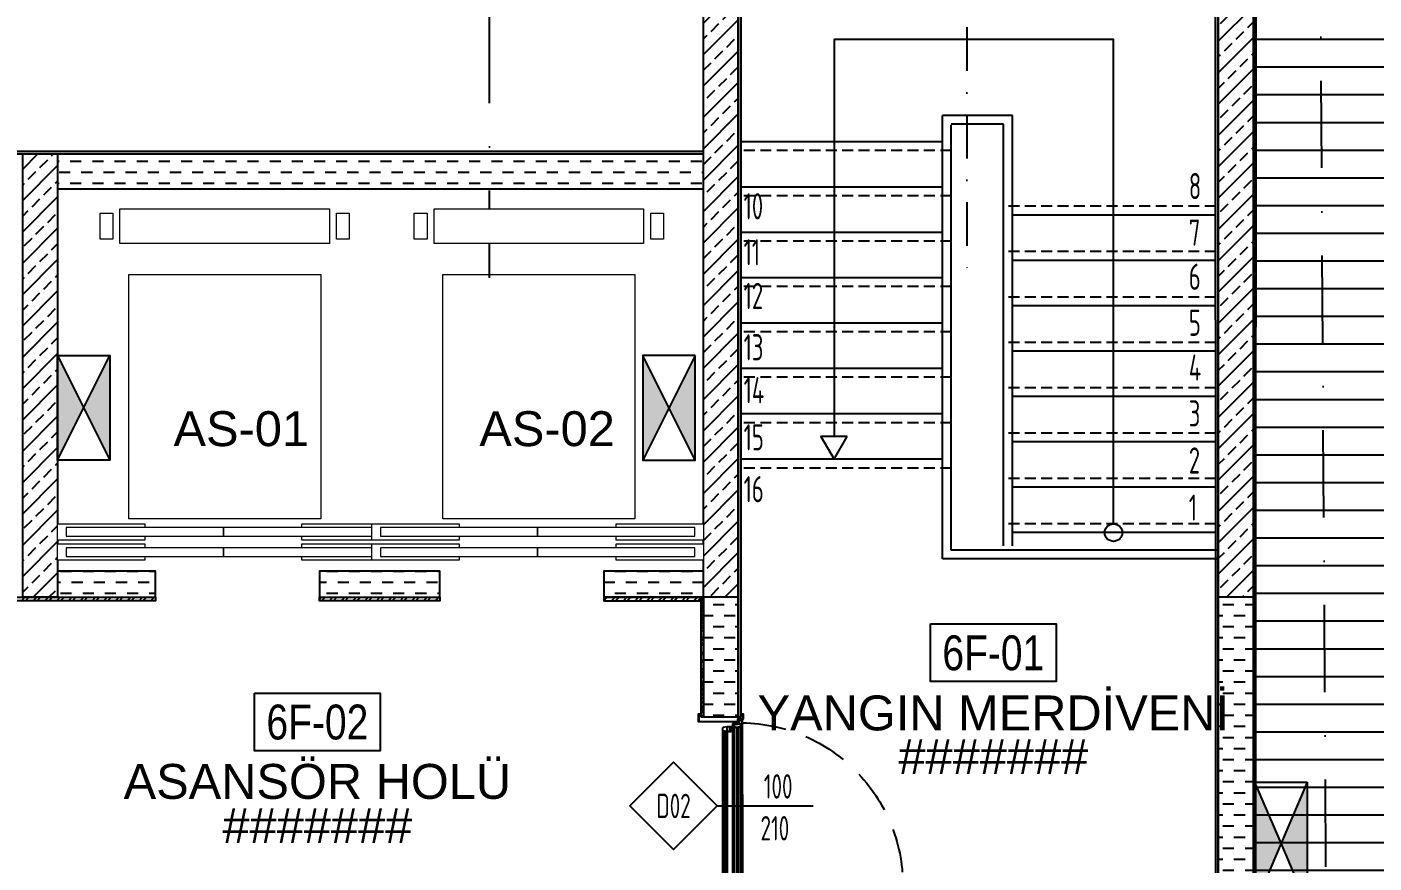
# Model space of a CAD drawing. Extents: x 58467 to 79089, y -33726 to -17391.
# Drawn here: x 76223 to 76995, y -19456 to -18977 of the extents above; entities that cross this region are included whole.
import ezdxf
from ezdxf.enums import TextEntityAlignment as Align

# ---------------------------------------------------------------- set-up
doc = ezdxf.new("R2010")
doc.units = 0
doc.header["$LTSCALE"] = 100
doc.set_wipeout_variables(frame=1)
for name, pattern in [('DASHDOT', [1, 0.5, -0.25, 0, -0.25]), ('DASHDOT2', [0.5, 0.25, -0.125, 0, -0.125]), ('HIDDEN', [0.375, 0.25, -0.125]), ('HIDDEN2', [0.1875, 0.125, -0.0625])]:
    doc.linetypes.add(name, pattern=pattern)
for name, color, linetype in [('BA_axis', 5, 'DASHDOT2'), ('BA_clad-stone', 21, 'Continuous'), ('BA_elev1', 7, 'Continuous'), ('BA_elev3', 8, 'Continuous'), ('BA_env_bound', 10, 'DASHDOT'), ('BA_hatch', 137, 'Continuous'), ('BA_hatch_conc', 223, 'Continuous'), ('BA_mat_insul', 8, 'Continuous'), ('BA_mat_metal', 122, 'Continuous'), ('BA_mat_mortar', 145, 'Continuous'), ('BA_railing', 93, 'Continuous'), ('BA_stair', 3, 'Continuous'), ('BA_str_conc', 6, 'Continuous'), ('BA_symbol', 8, 'Continuous'), ('BA_symbol_no', 12, 'Continuous'), ('BA_symbol_ref', 22, 'Continuous'), ('BA_text_material_superpose', 12, 'Continuous'), ('BA_text_room', 12, 'Continuous'), ('BA_wall', 4, 'Continuous')]:
    doc.layers.add(name, color=color, linetype=linetype)
doc.layers.add('BA_guide', color=230, linetype='Continuous', plot=False)
doc.layers.add('E-Pano', color=4, linetype='Continuous', lineweight=25)
doc.styles.add('text1', font='arial.ttf', dxfattribs={"height": 20})
doc.styles.add('text2', font='arial.ttf', dxfattribs={"width": 0.8})
doc.styles.add('text3', font='geniso.shx', dxfattribs={"width": 0.7})
pattern_1 = [(37.5, (32883.7307, 12448.2046), (-0.080001565, 2.44706619), [0, -1.9304, 0, -2.159, 0, -2.06375]), (7.5, (32883.7307, 12448.2046), (2.24761642, 3.5841255), [0, -1.0414, 0, -1.7399, 0, -0.66675]), (327.5, (32882.1686, 12448.2046), (3.95496185, 0.00718592), [0, -0.635, 0, -2.286, 0, -2.9845]), (317.5, (32882.1686, 12448.2046), (3.81778226, 1.11464662), [0, -0.3175, 0, -1.4986, 0, -1.7145])]
pattern_2 = [(0, (32883.7307, 12448.2046), (6.35, 6.35), [6.35, -6.35])]
pattern_3 = [(0, (43323.985, 12448.2046), (6.35, 6.35), [6.35, -6.35])]
pattern_4 = [(0, (-19470.82861, 7789.42074), (0.47625, 0.2749630645), [0.3175, -0.635]), (120, (-19470.82861, 7789.42074), (-0.476249999, 0.2749630663), [0.3175, -0.635]), (60, (-19470.82861, 7789.42074), (1e-09, 0.5499261308), [-0.635, 0.3175])]
pattern_5 = [(45, (53764.0393, 12448.2046), (-3.36759605, 3.36759605), []), (45, (53766.2844, 12448.2046), (-3.36759605, 3.36759605), [])]

# ---------------------------------------------------------------- blocks, each defined once
blk = doc.blocks.new('*U176')
blk.add_line((0, 0), (0, -696))
at = {"linetype": 'Continuous'}
blk.add_circle((0, 38), 38, dxfattribs=at)
at = {"linetype": 'Continuous', "style": 'text1'}
blk.add_attdef('1', text='', height=40, dxfattribs=at).set_placement((0, 38), align=Align.MIDDLE)
blk = doc.blocks.new('AXIS')
at = {"layer": 'BA_axis'}
blk.add_blockref('*U176', (2117.44, -30874.56), dxfattribs=at).add_auto_attribs({'1': '4'})
blk = doc.blocks.new('*U143')
blk.add_hatch(color=256).paths.add_polyline_path([(40, 29), (40, -29), (66, 0)])
at = {"linetype": 'DASHDOT'}
blk.add_lwpolyline([(30, -526), (30, 29)], dxfattribs=at)
blk.add_lwpolyline([(40, 29), (40, -29), (66, 0), (40, 29)])
at = {"linetype": 'Continuous', "style": 'text1'}
blk.add_attdef('A', text='', height=40, dxfattribs=at).set_placement((0, 0), align=Align.MIDDLE)
blk = doc.blocks.new('*U7')
at = {"color": 7, "style": 'text1'}
for tag, p in [('MAHAL', (0, -48.5)), ('M²', (0, -75.9))]:
    blk.add_attdef(tag, text='', height=20, dxfattribs=at).set_placement(p, align=Align.MIDDLE)
blk = doc.blocks.new('6. KAT STR REV')
at = {"layer": 'BA_hatch_conc'}
h = blk.add_hatch(dxfattribs=at)
h.set_pattern_fill('ANSI33', color=256, scale=2, style=0)
h.paths.add_polyline_path([(33286.9, -31311.27), (33306.9, -31311.27), (33306.9, -31752.27), (33286.9, -31752.27)])
h = blk.add_hatch(dxfattribs=at)
h.set_pattern_fill('ANSI33', color=256, scale=2, style=0)
h.paths.add_polyline_path([(33581.9, -31311.27), (33601.9, -31311.27), (33601.9, -31752.27), (33581.9, -31752.27)])
h = blk.add_hatch(dxfattribs=at)
h.set_pattern_fill('ANSI33', color=256, scale=2, style=0)
h.set_pattern_definition([(45, (60, -334.002), (-8.980256, 8.980256), []), (45, (68.98, -334.002), (-8.980256, 8.980256), [6.35, -3.175])])
h.paths.add_polyline_path([(32896.9, -31498.23), (32916.9, -31498.23), (32916.9, -31752.27), (32896.9, -31752.27)])
at = {"layer": 'BA_str_conc'}
for points in [[(33286.9, -31311.27), (33306.9, -31311.27), (33306.9, -31752.27), (33286.9, -31752.27)], [(33581.9, -31311.27), (33601.9, -31311.27), (33601.9, -31752.27), (33581.9, -31752.27)], [(32896.9, -31498.23), (32916.9, -31498.23), (32916.9, -31752.27), (32896.9, -31752.27)]]:
    blk.add_lwpolyline(points, close=True, dxfattribs=at)
blk = doc.blocks.new('SZDERG')
at = {"linetype": 'Continuous', "lineweight": 13}
for points in [[(27737.41, -29707.36), (27737.41, -29567.36), (27847.41, -29567.36), (27847.41, -29707.36)], [(27917.41, -29707.36), (27917.41, -29567.36), (28027.41, -29567.36), (28027.41, -29707.36)]]:
    blk.add_lwpolyline(points, close=True, dxfattribs=at)
for points in [[(27721.02, -29532.12), (27728.34, -29532.12), (27728.34, -29547.12), (27721.02, -29547.12)], [(27732.41, -29529.62), (27852.41, -29529.62), (27852.41, -29549.62), (27732.41, -29549.62)], [(27856.47, -29532.12), (27863.8, -29532.12), (27863.8, -29547.12), (27856.47, -29547.12)], [(27901.02, -29532.12), (27908.34, -29532.12), (27908.34, -29547.12), (27901.02, -29547.12)], [(27912.41, -29529.62), (28032.41, -29529.62), (28032.41, -29549.62), (27912.41, -29549.62)], [(28036.47, -29532.12), (28043.8, -29532.12), (28043.8, -29547.12), (28036.47, -29547.12)]]:
    blk.add_wipeout(points, dxfattribs=at)
for points in [[(27721.02, -29532.12), (27728.34, -29532.12), (27728.34, -29547.12), (27721.02, -29547.12)], [(27732.41, -29529.62), (27852.41, -29529.62), (27852.41, -29549.62), (27732.41, -29549.62)], [(27856.47, -29532.12), (27863.8, -29532.12), (27863.8, -29547.12), (27856.47, -29547.12)], [(27901.02, -29532.12), (27908.34, -29532.12), (27908.34, -29547.12), (27901.02, -29547.12)], [(27912.41, -29529.62), (28032.41, -29529.62), (28032.41, -29549.62), (27912.41, -29549.62)], [(28036.47, -29532.12), (28043.8, -29532.12), (28043.8, -29547.12), (28036.47, -29547.12)]]:
    blk.add_lwpolyline(points, close=True, dxfattribs=at)
at = {"linetype": 'Continuous', "lineweight": 5}
for points in [[(27696.67, -29719.51), (27696.67, -29710.13), (27746.67, -29710.13), (27746.67, -29719.51)], [(27836.67, -29719.51), (27836.67, -29710.13), (27886.67, -29710.13), (27886.67, -29719.51)], [(28016.67, -29719.51), (28016.67, -29710.13), (28066.67, -29710.13), (28066.67, -29719.51)]]:
    blk.add_wipeout(points, dxfattribs=at)
for points in [[(27696.67, -29719.51), (27696.67, -29710.13), (27746.67, -29710.13), (27746.67, -29719.51)], [(27836.67, -29719.51), (27836.67, -29710.13), (27886.67, -29710.13), (27886.67, -29719.51)], [(28016.67, -29719.51), (28016.67, -29710.13), (28066.67, -29710.13), (28066.67, -29719.51)]]:
    blk.add_lwpolyline(points, close=True, dxfattribs=at)
for points in [[(27701.67, -29717.32), (27791.67, -29717.32), (27791.67, -29712.32), (27701.67, -29712.32)], [(27696.67, -29731.08), (27696.67, -29721.71), (27746.67, -29721.71), (27746.67, -29731.08)], [(27836.67, -29731.08), (27836.67, -29721.71), (27886.67, -29721.71), (27886.67, -29731.08)], [(28016.67, -29731.08), (28016.67, -29721.71), (28066.67, -29721.71), (28066.67, -29731.08)]]:
    blk.add_wipeout(points, dxfattribs=at)
for points in [[(27701.67, -29717.32), (27791.67, -29717.32), (27791.67, -29712.32), (27701.67, -29712.32)], [(27696.67, -29731.08), (27696.67, -29721.71), (27746.67, -29721.71), (27746.67, -29731.08)], [(27836.67, -29731.08), (27836.67, -29721.71), (27886.67, -29721.71), (27886.67, -29731.08)], [(28016.67, -29731.08), (28016.67, -29721.71), (28066.67, -29721.71), (28066.67, -29731.08)]]:
    blk.add_lwpolyline(points, close=True, dxfattribs=at)
for points in [[(27881.67, -29712.32), (27791.67, -29712.32), (27791.67, -29717.32), (27881.67, -29717.32)], [(27701.67, -29728.89), (27791.67, -29728.89), (27791.67, -29723.89), (27701.67, -29723.89)]]:
    blk.add_wipeout(points, dxfattribs=at)
for points in [[(27881.67, -29712.32), (27791.67, -29712.32), (27791.67, -29717.32), (27881.67, -29717.32)], [(27701.67, -29728.89), (27791.67, -29728.89), (27791.67, -29723.89), (27701.67, -29723.89)]]:
    blk.add_lwpolyline(points, close=True, dxfattribs=at)
for points in [[(27876.67, -29719.51), (27876.67, -29710.13), (27926.67, -29710.13), (27926.67, -29719.51)], [(27881.67, -29723.89), (27791.67, -29723.89), (27791.67, -29728.89), (27881.67, -29728.89)]]:
    blk.add_wipeout(points, dxfattribs=at)
for points in [[(27876.67, -29719.51), (27876.67, -29710.13), (27926.67, -29710.13), (27926.67, -29719.51)], [(27881.67, -29723.89), (27791.67, -29723.89), (27791.67, -29728.89), (27881.67, -29728.89)]]:
    blk.add_lwpolyline(points, close=True, dxfattribs=at)
for points in [[(27881.67, -29717.32), (27971.67, -29717.32), (27971.67, -29712.32), (27881.67, -29712.32)], [(27876.67, -29731.08), (27876.67, -29721.71), (27926.67, -29721.71), (27926.67, -29731.08)]]:
    blk.add_wipeout(points, dxfattribs=at)
for points in [[(27881.67, -29717.32), (27971.67, -29717.32), (27971.67, -29712.32), (27881.67, -29712.32)], [(27876.67, -29731.08), (27876.67, -29721.71), (27926.67, -29721.71), (27926.67, -29731.08)]]:
    blk.add_lwpolyline(points, close=True, dxfattribs=at)
for points in [[(28061.67, -29712.32), (27971.67, -29712.32), (27971.67, -29717.32), (28061.67, -29717.32)], [(27881.67, -29728.89), (27971.67, -29728.89), (27971.67, -29723.89), (27881.67, -29723.89)]]:
    blk.add_wipeout(points, dxfattribs=at)
for points in [[(28061.67, -29712.32), (27971.67, -29712.32), (27971.67, -29717.32), (28061.67, -29717.32)], [(27881.67, -29728.89), (27971.67, -29728.89), (27971.67, -29723.89), (27881.67, -29723.89)]]:
    blk.add_lwpolyline(points, close=True, dxfattribs=at)
blk.add_wipeout([(28061.67, -29723.89), (27971.67, -29723.89), (27971.67, -29728.89), (28061.67, -29728.89)], dxfattribs=at)
blk.add_lwpolyline([(28061.67, -29723.89), (27971.67, -29723.89), (27971.67, -29728.89), (28061.67, -29728.89)], close=True, dxfattribs=at)
blk = doc.blocks.new('A$C1E650C94')
at = {"layer": 'BA_wall'}
for points in [[(20, 0), (76, 0), (76, 15), (20, 15)], [(390, 15), (333, 15), (333, 0), (390, 0)]]:
    blk.add_lwpolyline(points, dxfattribs=at)
blk.add_lwpolyline([(170, 0), (239, 0), (239, 15), (170, 15)], close=True, dxfattribs=at)
blk = doc.blocks.new('*U90')
at = {"layer": 'BA_mat_insul'}
h = blk.add_hatch(dxfattribs=at)
h.set_pattern_fill('HONEY', color=256, scale=0.1)
h.set_pattern_definition(pattern_4)
h.paths.add_polyline_path([(5.64, -0.17), (94.37, -0.17), (93.8, -1.82), (6.2, -1.82)])
h = blk.add_hatch(dxfattribs=at)
h.set_pattern_fill('HONEY', color=256, scale=0.1)
h.set_pattern_definition(pattern_4)
h.paths.add_polyline_path([(5.64, -3.83), (94.37, -3.83), (93.8, -2.18), (6.2, -2.18)])
at = {"layer": 'BA_elev3', "linetype": 'HIDDEN'}
blk.add_line((3.18, 0.73), (3.18, 92.75), dxfattribs=at)
at = {"layer": 'BA_elev3'}
for p, q in [((5.6, -5.85), (5.8, -5.85)), ((5.8, -4.85), (5.8, -7.85)), ((8.3, -4.95), (5.8, -4.95)), ((8.3, -5.15), (5.8, -5.15)), ((8.3, -5.55), (5.8, -5.55)), ((8.3, -6.35), (5.8, -6.35)), ((8.3, -4.85), (8.3, -7.85)), ((8.3, -5.85), (8.5, -5.85)), ((91.7, -5.85), (91.5, -5.85)), ((91.7, -4.85), (91.7, -7.85)), ((91.7, -4.95), (94.2, -4.95)), ((91.7, -5.15), (94.2, -5.15)), ((91.7, -5.55), (94.2, -5.55)), ((91.7, -6.35), (94.2, -6.35)), ((94.2, -4.85), (94.2, -7.85)), ((94.4, -5.85), (94.2, -5.85)), ((5.6, -7.85), (5.8, -7.85)), ((5.8, -7.85), (8.3, -7.85)), ((5.8, -7.85), (6.11, -10.35)), ((7.99, -10.35), (6.11, -10.35)), ((8.3, -7.85), (7.99, -10.35)), ((7.99, -10.35), (91.7, -10.35)), ((92, -10.25), (8, -10.25)), ((91.97, -10.05), (8.03, -10.05)), ((91.92, -9.65), (8.08, -9.65)), ((91.79, -8.55), (8.21, -8.55)), ((91.74, -8.15), (8.26, -8.15)), ((91.71, -7.95), (8.29, -7.95)), ((8.3, -7.85), (91.7, -7.85)), ((8.3, -7.85), (8.5, -7.85)), ((91.7, -7.85), (91.5, -7.85)), ((91.7, -7.85), (94.2, -7.85)), ((91.7, -7.85), (92.01, -10.35)), ((91.7, -10.35), (93.89, -10.35)), ((94.2, -7.85), (93.89, -10.35)), ((94.4, -7.85), (94.2, -7.85))]:
    blk.add_line(p, q, dxfattribs=at)
for points in [[(5.6, -7.85), (5.6, -5.85)], [(8.5, -5.85), (8.5, -7.85)], [(91.5, -5.85), (91.5, -7.85)], [(94.4, -7.85), (94.4, -5.85)]]:
    blk.add_lwpolyline(points, dxfattribs=at)
at = {"layer": 'BA_elev3', "linetype": 'HIDDEN'}
blk.add_arc((3.39, -0.44), 93.2, 0.79343, 90.13412, dxfattribs=at)
at = {"layer": 'BA_guide'}
for p, q in [((0, -23), (0, 0)), ((100, -23), (100, 0))]:
    blk.add_line(p, q, dxfattribs=at)
at = {"layer": 'BA_mat_insul'}
for points in [[(5.64, -0.17), (94.37, -0.17), (93.8, -1.82), (6.2, -1.82)], [(5.64, -3.83), (94.37, -3.83), (93.8, -2.18), (6.2, -2.18)]]:
    blk.add_lwpolyline(points, close=True, dxfattribs=at)
at = {"layer": 'BA_mat_metal'}
for p, q in [((55.5, 0.85), (1.8, 0.85)), ((1.8, -1.05), (1.8, 0.85)), ((55.5, 0.73), (1.92, 0.73)), ((1.92, -0.93), (1.92, 0.73)), ((4.12, 0.55), (4.12, -2)), ((5.44, 0.55), (4.12, 0.55)), ((4.12, 0.55), (4.12, -2)), ((4.24, 0.45), (4.24, -2)), ((5.44, 0.45), (4.24, 0.45)), ((4.24, 0.45), (4.24, -2)), ((4.54, 0.33), (4.54, -0.07)), ((5.49, 0.33), (4.54, 0.33)), ((5.44, 0.55), (5.44, 0.45)), ((55.5, 0.53), (5.49, 0.53)), ((5.49, 0.53), (5.49, 0.33)), ((55.5, 0.85), (98.2, 0.85)), ((55.5, 0.73), (98.08, 0.73)), ((55.5, 0.53), (94.51, 0.53)), ((94.51, 0.53), (94.51, 0.33)), ((94.51, 0.33), (95.46, 0.33)), ((94.56, 0.55), (95.88, 0.55)), ((94.56, 0.55), (94.56, 0.45)), ((94.56, 0.45), (95.76, 0.45)), ((95.46, 0.33), (95.46, -0.07)), ((95.76, 0.45), (95.76, -2)), ((95.76, 0.45), (95.76, -2)), ((95.88, 0.55), (95.88, -2)), ((95.88, 0.55), (95.88, -2)), ((98.08, -0.93), (98.08, 0.73)), ((98.2, -1.05), (98.2, 0.85)), ((2.9, -1.05), (1.8, -1.05)), ((2.9, -0.93), (1.92, -0.93)), ((3.92, -0.76), (2.7, -0.76)), ((2.7, -0.88), (2.7, -0.76)), ((3.8, -0.88), (2.7, -0.88)), ((2.9, -1.05), (2.9, -0.93)), ((3.8, -4.85), (3.8, -0.88)), ((96.2, -4.85), (3.8, -4.85)), ((3.92, -4.73), (3.92, -0.76)), ((96.08, -4.73), (3.92, -4.73)), ((4.12, -4.55), (4.12, -2)), ((5.44, -4.55), (4.12, -4.55)), ((4.24, -4.45), (4.24, -2)), ((5.44, -4.45), (4.24, -4.45)), ((55.5, -0.07), (4.54, -0.07)), ((95.46, -3.93), (4.54, -3.93)), ((4.54, -4.33), (4.54, -3.93)), ((5.49, -4.33), (4.54, -4.33)), ((4.76, -0.1), (4.76, -0.12)), ((5.51, -0.1), (4.76, -0.1)), ((5.5, -0.12), (4.76, -0.12)), ((5.5, -3.88), (4.76, -3.88)), ((4.76, -3.9), (4.76, -3.88)), ((5.51, -3.9), (4.76, -3.9)), ((5.44, -4.55), (5.44, -4.45)), ((5.49, -4.53), (5.49, -4.33)), ((94.51, -4.53), (5.49, -4.53)), ((5.5, -0.12), (6.12, -1.94)), ((5.5, -3.88), (6.12, -2.06)), ((5.51, -0.1), (6.13, -1.92)), ((5.51, -3.9), (6.13, -2.08)), ((6.12, -1.94), (93.88, -1.94)), ((6.12, -2.06), (93.88, -2.06)), ((6.13, -1.92), (93.87, -1.92)), ((6.13, -2.08), (93.87, -2.08)), ((55.5, -0.07), (95.46, -0.07)), ((94.49, -0.1), (93.87, -1.92)), ((94.49, -3.9), (93.87, -2.08)), ((94.5, -0.12), (93.88, -1.94)), ((94.5, -3.88), (93.88, -2.06)), ((94.49, -0.1), (95.24, -0.1)), ((94.49, -3.9), (95.24, -3.9)), ((94.5, -0.12), (95.24, -0.12)), ((94.5, -3.88), (95.24, -3.88)), ((94.51, -4.33), (95.46, -4.33)), ((94.51, -4.53), (94.51, -4.33)), ((94.56, -4.55), (94.56, -4.45)), ((94.56, -4.45), (95.76, -4.45)), ((94.56, -4.55), (95.88, -4.55)), ((95.24, -0.1), (95.24, -0.12)), ((95.46, -4.33), (95.46, -3.93)), ((95.76, -4.45), (95.76, -2)), ((95.88, -4.55), (95.88, -2)), ((96.08, -0.76), (97.3, -0.76)), ((96.08, -4.73), (96.08, -0.76)), ((96.2, -0.88), (97.3, -0.88)), ((96.2, -4.85), (96.2, -0.88)), ((97.1, -1.05), (97.1, -0.93)), ((97.1, -0.93), (98.08, -0.93)), ((97.1, -1.05), (98.2, -1.05)), ((97.3, -0.88), (97.3, -0.76))]:
    blk.add_line(p, q, dxfattribs=at)
for points in [[(-1.5, 0.25), (-1.7, 0.25), (-1.7, 1.25), (1.3, 1.25), (1.3, -1.55), (2.8, -1.55), (2.8, -24.25), (-1.7, -24.25), (-1.7, -23.25), (-1.5, -23.25), (-1.5, -24.05), (2.6, -24.05), (2.6, -1.75), (1.1, -1.75), (1.1, 1.05), (-1.5, 1.05)], [(101.5, 0.25), (101.7, 0.25), (101.7, 1.25), (98.7, 1.25), (98.7, -1.55), (97.2, -1.55), (97.2, -24.25), (101.7, -24.25), (101.7, -23.25), (101.5, -23.25), (101.5, -24.05), (97.4, -24.05), (97.4, -1.75), (98.9, -1.75), (98.9, 1.05), (101.5, 1.05)]]:
    blk.add_lwpolyline(points, close=True, dxfattribs=at)
blk = doc.blocks.new('kap-penno_02')
blk.add_line((0, 0), (-55, 0))
blk.add_lwpolyline([(0, 0), (25, 25), (50, 0), (25, -25)], close=True)
at = {"color": 7, "style": 'text3', "width": 0.7}
for tag, p in [('100', (-50, 0)), ('220', (-50, -24))]:
    blk.add_attdef(tag, text='', height=14, dxfattribs=at).set_placement(p, align=Align.BOTTOM_LEFT)
blk.add_attdef('K00', text='', height=14, dxfattribs=at).set_placement((25, 0), align=Align.MIDDLE_CENTER)
blk = doc.blocks.new('*U42')
blk.add_lwpolyline([(-36, 0), (36, 0), (36, -33), (-36, -33)], close=True)
at = {"color": 7, "style": 'text2', "width": 0.8}
blk.add_attdef('10000', text='', height=20, dxfattribs=at).set_placement((0, -16.5), align=Align.MIDDLE)
at = {"color": 7, "style": 'text1'}
for tag, p in [('MAHAL', (0, -48.5)), ('M²', (0, -75.9))]:
    blk.add_attdef(tag, text='', height=20, dxfattribs=at).set_placement(p, align=Align.MIDDLE)
blk = doc.blocks.new('E-Pano')
at = {"layer": 'E-Pano'}
h = blk.add_hatch(color=256, dxfattribs=at)
h.dxf.hatch_style = 1
h.paths.add_polyline_path([(0, 0), (30, -15), (60, 0)])
h.paths.add_polyline_path([(0, -30), (60, -30), (30, -15)])
for p, q in [((0, 0), (60, -30)), ((60, 0), (0, -30))]:
    blk.add_line(p, q, dxfattribs=at)
blk.add_lwpolyline([(0, 0), (0, -30), (60, -30), (60, 0), (0, 0)], dxfattribs=at)
blk = doc.blocks.new('A$C13BA4BC9')
at = {"layer": 'E-Pano', "xscale": -1, "rotation": 90}
blk.add_blockref('E-Pano', (-370, -95.57), dxfattribs=at)
at = {"layer": 'E-Pano', "rotation": 270}
blk.add_blockref('E-Pano', (-4.65, -95.57), dxfattribs=at)
blk = doc.blocks.new('*U142')
at = {"layer": 'E-Pano', "ltscale": 2}
h = blk.add_hatch(color=0, dxfattribs=at)
h.dxf.hatch_style = 1
h.paths.add_polyline_path([(70, 30), (35, 15), (0, 30), (0, 0), (70, 0)], flags=17)
h.paths.add_polyline_path([(70, 30), (0, 30), (0, 0), (35, 15), (70, 0)], flags=17)
at = {"layer": 'E-Pano', "color": 0, "ltscale": 2}
for p, q in [((0, 30), (35, 15)), ((70, 30), (35, 15)), ((35, 15), (0, 0)), ((35, 15), (70, 0))]:
    blk.add_line(p, q, dxfattribs=at)
blk.add_lwpolyline([(0, 30), (70, 30), (70, 0), (0, 0), (0, 30)], dxfattribs=at)

msp = doc.modelspace()

# ---------------------------------------------------------------- hatches: boundary and pattern name
at = {"layer": 'BA_elev3'}
h = msp.add_hatch(dxfattribs=at)
h.set_pattern_fill('LINE', color=256, scale=5)
h.set_pattern_definition([(0, (32883.73, 12448.205), (0, 15.875), [])])
h.paths.add_polyline_path([(76901.59, -19659.08), (76901.59, -19554.06), (76925.68, -19554.06), (76927.29, -18922.7), (77655.58, -18922.7), (77655.58, -18937.7), (77849.49, -18937.7), (77849.49, -18808.66), (77939.59, -18814.63), (77939.59, -20697.09)])
at = {"layer": 'BA_hatch'}
h = msp.add_hatch(dxfattribs=at)
h.set_pattern_fill('AR-SAND', color=256, scale=0.05, style=0)
h.set_pattern_definition(pattern_1)
h.paths.add_polyline_path([(76774.09, -19532.57), (76774.09, -19534.09), (76905.69, -19534.09), (76905.58, -18756.27), (76630.69, -18743.51), (76630.69, -19372.6), (76632.19, -19372.6), (76632.19, -18745.08), (76904.08, -18757.69), (76904.19, -19532.55)])
h.paths.add_polyline_path([(76749.09, -19534.09), (76749.09, -19532.57), (76632.19, -19532.59), (76632.19, -19472.59), (76630.69, -19472.59), (76630.69, -19534.09)])
h = msp.add_hatch(dxfattribs=at)
h.set_pattern_fill('AR-SAND', color=256, scale=0.05, style=0)
h.set_pattern_definition(pattern_1)
h.paths.add_polyline_path([(76173.19, -19050.03), (76173.19, -19048.53), (76144.19, -19048.53), (76144.19, -19074.06), (76145.69, -19074.06), (76145.69, -19050.03)])
h.paths.add_polyline_path([(76213.19, -19048.53), (76213.19, -19050.03), (76610.69, -19050.03), (76610.69, -19048.53)])
at = {"layer": 'BA_hatch', "ltscale": 0.5}
h = msp.add_hatch(dxfattribs=at)
h.set_pattern_fill('DASH', color=256, scale=2, style=0)
h.set_pattern_definition(pattern_2)
h.paths.add_polyline_path([(76240.69, -19050.03), (76610.69, -19050.03), (76610.69, -19070.03), (76240.69, -19070.03)])
h = msp.add_hatch(dxfattribs=at)
h.set_pattern_fill('DASH', color=256, scale=2, style=0)
h.set_pattern_definition(pattern_3)
h.paths.add_polyline_path([(76240.69, -19289.06), (76296.69, -19289.06), (76296.69, -19304.06), (76240.69, -19304.06)])
h = msp.add_hatch(dxfattribs=at)
h.set_pattern_fill('DASH', color=256, scale=2, style=0)
h.set_pattern_definition(pattern_3)
h.paths.add_polyline_path([(76390.69, -19289.06), (76459.69, -19289.06), (76459.69, -19304.06), (76390.69, -19304.06)])
h = msp.add_hatch(dxfattribs=at)
h.set_pattern_fill('DASH', color=256, scale=2, style=0)
h.set_pattern_definition(pattern_3)
h.paths.add_polyline_path([(76553.69, -19289.06), (76610.69, -19289.06), (76610.69, -19304.06), (76553.69, -19304.06)])
at = {"layer": 'BA_hatch'}
h = msp.add_hatch(dxfattribs=at)
h.set_pattern_fill('ANSI32', color=256, scale=0.5, style=0)
h.set_pattern_definition([(45, (53601.0393, 12448.2046), (-3.36759605, 3.36759605), []), (45, (53603.2844, 12448.2046), (-3.36759605, 3.36759605), [])])
h.paths.add_polyline_path([(76162.19, -19304.06), (76296.69, -19304.06), (76296.69, -19306.06), (76162.19, -19306.06)])
h = msp.add_hatch(dxfattribs=at)
h.set_pattern_fill('ANSI32', color=256, scale=0.5, style=0)
h.set_pattern_definition(pattern_5)
h.paths.add_polyline_path([(76390.69, -19304.06), (76459.69, -19304.06), (76459.69, -19306.06), (76390.69, -19306.06)])
h = msp.add_hatch(dxfattribs=at)
h.set_pattern_fill('ANSI32', color=256, scale=0.5, style=0)
h.set_pattern_definition(pattern_5)
h.paths.add_polyline_path([(76609.18, -19304.06), (76553.69, -19304.06), (76553.69, -19306.06), (76609.18, -19306.06)])
h = msp.add_hatch(dxfattribs=at)
h.set_pattern_fill('AR-SAND', color=256, scale=0.05, style=0)
h.set_pattern_definition(pattern_1)
h.paths.add_polyline_path([(76609.19, -19372.59), (76610.69, -19372.59), (76610.69, -19304.06), (76609.18, -19304.06), (76609.18, -19305.56), (76609.19, -19305.56)])
at = {"layer": 'BA_hatch', "ltscale": 0.5}
h = msp.add_hatch(dxfattribs=at)
h.set_pattern_fill('DASH', color=256, scale=2, style=0)
h.set_pattern_definition(pattern_2)
h.paths.add_polyline_path([(76610.69, -19304.06), (76630.69, -19304.06), (76630.69, -19372.59), (76610.69, -19372.59)])
h = msp.add_hatch(dxfattribs=at)
h.set_pattern_fill('DASH', color=256, scale=2, style=0)
h.set_pattern_definition(pattern_2)
h.paths.add_polyline_path([(76845.69, -19534.09), (76845.69, -19554.06), (76925.69, -19554.06), (76925.69, -19304.06), (76905.69, -19304.06), (76905.69, -19534.09)])

# ---------------------------------------------------------------- linework, layer by layer
at = {"layer": 'BA_clad-stone'}
for points in [[(76162.19, -19304.06), (76296.69, -19304.06), (76296.69, -19306.06), (76162.19, -19306.06)], [(76390.69, -19304.06), (76459.69, -19304.06), (76459.69, -19306.06), (76390.69, -19306.06)]]:
    msp.add_lwpolyline(points, close=True, dxfattribs=at)
msp.add_lwpolyline([(76609.18, -19304.06), (76609.18, -19304.06), (76553.69, -19304.06), (76553.69, -19306.06), (76609.18, -19306.06), (76609.18, -19306.06), (76609.18, -19304.06)], dxfattribs=at)
at = {"layer": 'BA_elev1'}
msp.add_lwpolyline([(76886.59, -20697.09), (76886.59, -19554.06), (76925.68, -19554.06), (76927.29, -18747.53), (77655.58, -18795.81), (77655.58, -18937.7), (77849.49, -18937.7), (77849.49, -18808.66), (77939.59, -18814.63), (77939.59, -20697.09)], close=True, dxfattribs=at)
at = {"layer": 'BA_env_bound'}
msp.add_lwpolyline([(77699.65, -18983.08), (77710.97, -18808.44), (78708.88, -18873.13), (78708.88, -21323.13), (76979.32, -21460.43), (76964.2, -18935.41)], close=True, dxfattribs=at)
at = {"layer": 'BA_mat_mortar'}
for points in [[(76749.09, -19534.09), (76630.69, -19534.09), (76630.69, -19472.59), (76632.19, -19472.59), (76632.19, -19532.59), (76747.59, -19532.57), (76747.59, -19524.06), (76775.59, -19524.06), (76775.59, -19532.57), (76904.19, -19532.55), (76904.08, -18757.69), (76632.19, -18745.08), (76632.19, -19372.6), (76630.69, -19372.6), (76630.69, -18743.51), (76905.58, -18756.27), (76905.69, -19534.09), (76774.09, -19534.09)], [(76886.59, -19555.6), (76927.18, -19555.6), (76927.29, -18743.06), (76925.79, -18743.06), (76925.68, -19554.1), (76886.59, -19554.1)], [(76213.19, -19050.03), (76610.69, -19050.03), (76610.69, -19048.53), (76213.19, -19048.53), (76213.19, -19050.03)]]:
    msp.add_lwpolyline(points, dxfattribs=at)
msp.add_lwpolyline([(76609.19, -19372.59), (76610.69, -19372.59), (76610.69, -19304.06), (76609.18, -19304.06), (76609.18, -19305.56), (76609.19, -19305.56)], close=True, dxfattribs=at)
at = {"layer": 'BA_railing'}
for p, q in [((76787.69, -19027.96), (76747.68, -19027.96)), ((76747.69, -19282.02), (76747.69, -19027.96)), ((76787.69, -19274.53), (76787.69, -19027.96)), ((76782.69, -19032.96), (76752.68, -19032.96)), ((76752.69, -19277.02), (76752.68, -19033.27)), ((76782.68, -19274.53), (76782.69, -19032.96)), ((76905.68, -19277.02), (76752.69, -19277.02)), ((76905.68, -19282.02), (76905.68, -19277.02)), ((76905.68, -19282.02), (76747.69, -19282.02))]:
    msp.add_line(p, q, dxfattribs=at)
at = {"layer": 'BA_stair', "ltscale": 0.5}
for p, q in [((76747.69, -19043.02), (76632.19, -19043.02)), ((76747.68, -19069.02), (76632.19, -19069.02)), ((76904.19, -19085.02), (76787.69, -19085.02)), ((76747.68, -19095.02), (76632.19, -19095.02)), ((76904.19, -19111.02), (76787.69, -19111.02)), ((76747.68, -19121.02), (76632.19, -19121.02)), ((76904.19, -19137.02), (76787.69, -19137.02)), ((76747.68, -19147.02), (76632.19, -19147.02)), ((76904.19, -19163.02), (76787.69, -19163.02)), ((76747.68, -19173.02), (76632.19, -19173.02)), ((76904.19, -19189.02), (76787.69, -19189.02)), ((76747.68, -19199.02), (76632.19, -19199.02)), ((76904.19, -19215.02), (76787.69, -19215.02)), ((76747.68, -19225.02), (76632.19, -19225.02)), ((76904.19, -19241.02), (76787.69, -19241.02)), ((76904.19, -19267.02), (76787.69, -19267.02))]:
    msp.add_line(p, q, dxfattribs=at)
at = {"layer": 'BA_stair', "color": 8, "linetype": 'HIDDEN2', "ltscale": 0.5}
for p, q in [((76752.68, -19048.02), (76632.19, -19048.02)), ((76752.68, -19074.02), (76632.19, -19074.02)), ((76904.19, -19080.02), (76782.68, -19080.02)), ((76752.68, -19100.02), (76632.19, -19100.02)), ((76904.19, -19106.02), (76782.68, -19106.02)), ((76752.68, -19126.02), (76632.19, -19126.02)), ((76904.19, -19132.02), (76782.68, -19132.02)), ((76752.68, -19152.02), (76632.19, -19152.02)), ((76904.19, -19158.02), (76782.68, -19158.02)), ((76752.68, -19178.02), (76632.19, -19178.02)), ((76904.19, -19184.02), (76782.68, -19184.02)), ((76752.68, -19204.02), (76632.19, -19204.02)), ((76904.19, -19210.02), (76782.68, -19210.02)), ((76752.68, -19230.02), (76632.19, -19230.02)), ((76904.19, -19236.02), (76782.68, -19236.02)), ((76904.19, -19262.02), (76782.68, -19262.02))]:
    msp.add_line(p, q, dxfattribs=at)
at = {"layer": 'BA_symbol'}
msp.add_lwpolyline([(76845.64, -19262.02), (76845.64, -18984.41), (76685.53, -18984.41), (76685.54, -19212.02)], dxfattribs=at)
msp.add_lwpolyline([(76693.04, -19212.02), (76678.04, -19212.02), (76685.54, -19225.02)], close=True, dxfattribs=at)
msp.add_circle((76845.64, -19267.02), 5, dxfattribs=at)
at = {"layer": 'BA_wall'}
for p, q in [((76610.69, -19304.06), (76610.69, -19372.59)), ((76630.69, -19304.06), (76630.69, -19372.59)), ((76610.69, -19372.59), (76630.69, -19372.59))]:
    msp.add_line(p, q, dxfattribs=at)
for points in [[(76240.69, -19050.03), (76610.69, -19050.03)], [(76240.69, -19070.03), (76610.69, -19070.03)], [(76774.09, -19534.09), (76905.69, -19534.09), (76905.69, -19304.06)], [(76925.69, -19304.06), (76925.69, -19554.06), (76886.59, -19554.06)]]:
    msp.add_lwpolyline(points, dxfattribs=at)

# ---------------------------------------------------------------- block references
msp.add_blockref('A$C1E650C94', (76220.69, -19304.06))
at = {"layer": 'BA_axis'}
msp.add_blockref('AXIS', (74644.15, 12448.2), dxfattribs=at)
at = {"layer": 'BA_mat_metal', "lineweight": -3, "ltscale": 0.1, "xscale": -1, "rotation": 270}
msp.add_blockref('*U90', (76632.19, -19472.6), dxfattribs=at)
at = {"layer": 'BA_str_conc'}
msp.add_blockref('6. KAT STR REV', (43323.79, 12448.2), dxfattribs=at)
at = {"layer": 'BA_symbol_no'}
ref = msp.add_blockref('kap-penno_02', (76618.61, -19423.65, 0), dxfattribs=dict(at, xscale=-1))
ref.add_attrib('K00', 'D02', dxfattribs={"layer": '0', "color": 7, "height": 14, "style": 'text3', "width": 0.7}).set_placement((76593.61, -19423.65, 0), align=Align.MIDDLE_CENTER)
ref.add_attrib('220', '210', dxfattribs={"layer": '0', "color": 7, "height": 14, "style": 'text3', "width": 0.7}).set_placement((76643.41, -19447.65, 0), align=Align.BOTTOM_LEFT)
ref.add_attrib('100', '100', dxfattribs={"layer": '0', "color": 7, "height": 14, "style": 'text3', "width": 0.7}).set_placement((76645.28, -19423.65, 0), align=Align.BOTTOM_LEFT)
at = {"layer": 'BA_symbol_ref'}
ref = msp.add_blockref('*U143', (76518.18, -18594.97), dxfattribs=dict(at, xscale=-1))
ref.add_attrib('A', 'B', dxfattribs={"layer": '0', "linetype": 'Continuous', "height": 40, "style": 'text1'}).set_placement((76518.18, -18594.97), align=Align.MIDDLE)
at = {"layer": 'BA_text_material_superpose', "color": 7}
ref = msp.add_blockref('*U7', (76521.13, -19158.96), dxfattribs=at)
ref.add_attrib('MAHAL', 'AS-02', dxfattribs={"layer": '0', "color": 7, "height": 20, "style": 'text1'}).set_placement((76521.13, -19207.46), align=Align.MIDDLE)
at = {"layer": 'BA_text_room', "color": 7}
for p, values in [((76776.78, -19319.39), {'10000': '6F-01', 'MAHAL': 'YANGIN MERDİVENİ', 'M²': '#######'}), ((76389.51, -19359.07), {'10000': '6F-02', 'MAHAL': 'ASANSÖR HOLÜ', 'M²': '#######'})]:
    msp.add_blockref('*U42', p, dxfattribs=at).add_auto_attribs(values)
at = {"layer": 'E-Pano', "ltscale": 2, "rotation": 270.0000000000028}
msp.add_blockref('*U142', (76926.68, -19410.02), dxfattribs=at)

# ---------------------------------------------------------------- texts
at = {"layer": 'BA_stair', "color": 9, "style": 'text3', "width": 0.7}
for s, p in [('8', (76888.79, -19075.93)), ('10', (76633.73, -19087.51)), ('7', (76888.79, -19102.62)), ('11', (76633.73, -19113.86)), ('6', (76888.79, -19127.9)), ('12', (76633.73, -19138.91)), ('5', (76888.79, -19154.26)), ('13', (76633.73, -19168.32)), ('4', (76888.79, -19179.95)), ('14', (76633.73, -19192.91)), ('3', (76888.79, -19206.18)), ('15', (76633.73, -19219.91)), ('2', (76888.79, -19233.18)), ('16', (76633.73, -19249.63)), ('1', (76888.79, -19260.18))]:
    msp.add_text(s, height=15, dxfattribs=at).set_placement(p)

# ---------------------------------------------------------------- next in the draw order: block references
at = {"layer": 'BA_stair', "color": 7}
msp.add_blockref('SZDERG', (48544.01, 10448.2), dxfattribs=at)

# ---------------------------------------------------------------- next in the draw order: hatches: boundary and pattern name
at = {"layer": 'BA_hatch'}
h = msp.add_hatch(dxfattribs=at)
h.set_pattern_fill('AR-SAND', color=256, scale=0.05, style=0)
h.set_pattern_definition(pattern_1)
h.paths.add_polyline_path([(76871.59, -19555.6), (76871.59, -19554.1), (76610.69, -19554.06), (76610.69, -19472.6), (76609.19, -19472.6), (76609.19, -19555.56)])
h.paths.add_polyline_path([(76886.59, -19554.1), (76886.59, -19555.6), (76927.18, -19555.6), (76927.29, -18743.06), (76925.79, -18743.06), (76925.68, -19554.1)])

# ---------------------------------------------------------------- next in the draw order: block references
msp.add_blockref('A$C13BA4BC9', (76610.69, -19070.03))
at = {"layer": 'BA_text_material_superpose', "color": 7}
ref = msp.add_blockref('*U7', (76345.92, -19158.96), dxfattribs=at)
ref.add_attrib('MAHAL', 'AS-01', dxfattribs={"layer": '0', "color": 7, "height": 20, "style": 'text1'}).set_placement((76345.92, -19207.46), align=Align.MIDDLE)

doc.saveas('drawing.dxf')
